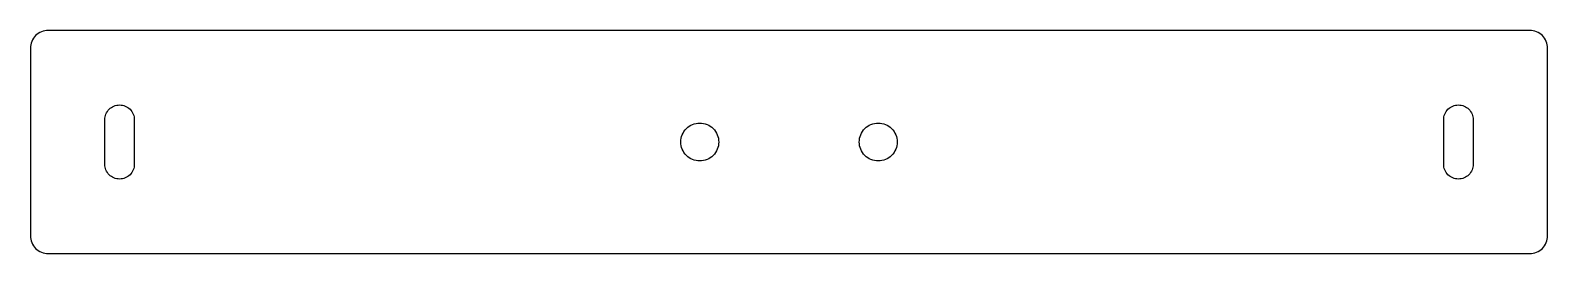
# Model space of a CAD drawing. Header units: metres. Extents: x -170 to 170, y -25 to 25.
import ezdxf

# ---------------------------------------------------------------- set-up
doc = ezdxf.new("R2010")
doc.units = ezdxf.units.M

msp = doc.modelspace()

# ---------------------------------------------------------------- linework, layer by layer
for p, q in [((-168.828, 23.8284), (-169.092, 23.5376)), ((-168.538, 24.092), (-168.828, 23.8284)), ((-168.222, 24.3259), (-168.538, 24.092)), ((-167.886, 24.5277), (-168.222, 24.3259)), ((-167.531, 24.6955), (-167.886, 24.5277)), ((-167.161, 24.8278), (-167.531, 24.6955)), ((-166.78, 24.9231), (-167.161, 24.8278)), ((-166.392, 24.9807), (-166.78, 24.9231)), ((-166, 25), (-166.392, 24.9807)), ((166, 25), (-166, 25)), ((166.392, 24.9807), (166, 25)), ((166.78, 24.9231), (166.392, 24.9807)), ((167.161, 24.8278), (166.78, 24.9231)), ((167.531, 24.6955), (167.161, 24.8278)), ((167.886, 24.5277), (167.531, 24.6955)), ((168.222, 24.3259), (167.886, 24.5277)), ((168.538, 24.092), (168.222, 24.3259)), ((168.828, 23.8284), (168.538, 24.092)), ((169.092, 23.5376), (168.828, 23.8284)), ((-169.981, 21.3921), (-170, 21)), ((-170, 21), (-170, -21)), ((-169.923, 21.7804), (-169.981, 21.3921)), ((-169.828, 22.1611), (-169.923, 21.7804)), ((-169.696, 22.5307), (-169.828, 22.1611)), ((-169.528, 22.8856), (-169.696, 22.5307)), ((-169.326, 23.2223), (-169.528, 22.8856)), ((-169.092, 23.5376), (-169.326, 23.2223)), ((169.326, 23.2223), (169.092, 23.5376)), ((169.528, 22.8856), (169.326, 23.2223)), ((169.696, 22.5307), (169.528, 22.8856)), ((169.828, 22.1611), (169.696, 22.5307)), ((169.923, 21.7804), (169.828, 22.1611)), ((169.981, 21.3921), (169.923, 21.7804)), ((170, 21), (169.981, 21.3921)), ((170, -21), (170, 21)), ((-152.91, 6.5556), (-152.744, 6.83337)), ((-152.744, 6.83337), (-152.551, 7.09349)), ((-152.551, 7.09349), (-152.333, 7.33345)), ((-152.333, 7.33345), (-152.093, 7.55093)), ((-152.093, 7.55093), (-151.833, 7.74384)), ((-151.833, 7.74384), (-151.556, 7.91034)), ((-151.556, 7.91034), (-151.263, 8.0488)), ((-151.263, 8.0488), (-150.958, 8.1579)), ((-150.958, 8.1579), (-150.644, 8.23659)), ((-150.644, 8.23659), (-150.323, 8.2841)), ((-150.323, 8.2841), (-150, 8.29999)), ((-150, 8.29999), (-149.677, 8.2841)), ((-149.677, 8.2841), (-149.356, 8.23659)), ((-149.356, 8.23659), (-149.042, 8.1579)), ((-149.042, 8.1579), (-148.737, 8.0488)), ((-148.737, 8.0488), (-148.444, 7.91034)), ((-148.444, 7.91034), (-148.167, 7.74384)), ((-148.167, 7.74384), (-147.906, 7.55093)), ((-147.906, 7.55093), (-147.667, 7.33345)), ((-147.667, 7.33345), (-147.449, 7.09349)), ((-147.449, 7.09349), (-147.256, 6.83337)), ((-147.256, 6.83337), (-147.09, 6.5556)), ((147.09, 6.5556), (147.256, 6.83337)), ((147.256, 6.83337), (147.449, 7.09349)), ((147.449, 7.09349), (147.667, 7.33345)), ((147.667, 7.33345), (147.906, 7.55093)), ((147.906, 7.55093), (148.167, 7.74384)), ((148.167, 7.74384), (148.444, 7.91034)), ((148.444, 7.91034), (148.737, 8.0488)), ((148.737, 8.0488), (149.042, 8.1579)), ((149.042, 8.1579), (149.356, 8.23659)), ((149.356, 8.23659), (149.677, 8.2841)), ((149.677, 8.2841), (150, 8.29999)), ((150, 8.29999), (150.323, 8.2841)), ((150.323, 8.2841), (150.644, 8.23659)), ((150.644, 8.23659), (150.958, 8.1579)), ((150.958, 8.1579), (151.263, 8.0488)), ((151.263, 8.0488), (151.556, 7.91034)), ((151.556, 7.91034), (151.833, 7.74384)), ((151.833, 7.74384), (152.093, 7.55093)), ((152.093, 7.55093), (152.333, 7.33345)), ((152.333, 7.33345), (152.551, 7.09349)), ((152.551, 7.09349), (152.744, 6.83337)), ((152.744, 6.83337), (152.91, 6.5556)), ((-153.3, 5), (-153.284, 5.32346)), ((-153.3, -5), (-153.3, 5)), ((-153.284, 5.32346), (-153.237, 5.64378)), ((-153.237, 5.64378), (-153.158, 5.95793)), ((-153.158, 5.95793), (-153.049, 6.26285)), ((-153.049, 6.26285), (-152.91, 6.5556)), ((-147.09, 6.5556), (-146.951, 6.26285)), ((-146.951, 6.26285), (-146.842, 5.95793)), ((-146.842, 5.95793), (-146.763, 5.64378)), ((-146.763, 5.64378), (-146.716, 5.32346)), ((-146.716, 5.32346), (-146.7, 5)), ((-146.7, 5), (-146.7, -5)), ((-22.6962, 3.28529), (-22.3612, 3.53374)), ((-22.3612, 3.53374), (-22.0034, 3.74815)), ((-22.0034, 3.74815), (-21.6264, 3.92648)), ((-21.6264, 3.92648), (-21.2337, 4.06699)), ((-21.2337, 4.06699), (-20.8291, 4.16833)), ((-20.8291, 4.16833), (-20.4166, 4.22952)), ((-20.4166, 4.22952), (-20, 4.25)), ((-20, 4.25), (-19.5834, 4.22952)), ((-19.5834, 4.22952), (-19.1709, 4.16833)), ((-19.1709, 4.16833), (-18.7663, 4.06699)), ((-18.7663, 4.06699), (-18.3736, 3.92648)), ((-18.3736, 3.92648), (-17.9966, 3.74815)), ((-17.9966, 3.74815), (-17.6388, 3.53374)), ((-17.6388, 3.53374), (-17.3038, 3.28529)), ((17.3038, 3.28529), (17.6388, 3.53374)), ((17.6388, 3.53374), (17.9966, 3.74815)), ((17.9966, 3.74815), (18.3736, 3.92648)), ((18.3736, 3.92648), (18.7663, 4.06699)), ((18.7663, 4.06699), (19.1709, 4.16833)), ((19.1709, 4.16833), (19.5834, 4.22952)), ((19.5834, 4.22952), (20, 4.25)), ((20, 4.25), (20.4166, 4.22952)), ((20.4166, 4.22952), (20.8291, 4.16833)), ((20.8291, 4.16833), (21.2337, 4.06699)), ((21.2337, 4.06699), (21.6264, 3.92648)), ((21.6264, 3.92648), (22.0034, 3.74815)), ((22.0034, 3.74815), (22.3612, 3.53374)), ((22.3612, 3.53374), (22.6962, 3.28529)), ((146.7, 5), (146.716, 5.32346)), ((146.7, -5), (146.7, 5)), ((146.716, 5.32346), (146.763, 5.64378)), ((146.763, 5.64378), (146.842, 5.95793)), ((146.842, 5.95793), (146.951, 6.26285)), ((146.951, 6.26285), (147.09, 6.5556)), ((152.91, 6.5556), (153.049, 6.26285)), ((153.049, 6.26285), (153.158, 5.95793)), ((153.158, 5.95793), (153.237, 5.64378)), ((153.237, 5.64378), (153.284, 5.32346)), ((153.284, 5.32346), (153.3, 5)), ((153.3, 5), (153.3, -5)), ((-24.25, 0), (-24.2295, 0.416565)), ((-24.2295, -0.416565), (-24.25, 0)), ((-24.2295, 0.416565), (-24.1683, 0.829132)), ((-24.1683, 0.829132), (-24.067, 1.2337)), ((-24.067, 1.2337), (-23.9265, 1.6264)), ((-23.9265, 1.6264), (-23.7482, 2.00343)), ((-23.7482, 2.00343), (-23.5337, 2.36116)), ((-23.5337, 2.36116), (-23.2853, 2.69617)), ((-23.2853, 2.69617), (-23.0052, 3.0052)), ((-23.0052, 3.0052), (-22.6962, 3.28529)), ((-17.3038, 3.28529), (-16.9948, 3.0052)), ((-16.9948, 3.0052), (-16.7147, 2.69617)), ((-16.7147, 2.69617), (-16.4662, 2.36116)), ((-16.4662, 2.36116), (-16.2518, 2.00343)), ((-16.2518, 2.00343), (-16.0735, 1.6264)), ((-16.0735, 1.6264), (-15.933, 1.2337)), ((-15.933, 1.2337), (-15.8316, 0.829132)), ((-15.8316, 0.829132), (-15.7705, 0.416565)), ((-15.7705, 0.416565), (-15.75, 0)), ((-15.75, 0), (-15.7705, -0.416565)), ((15.75, 0), (15.7705, 0.416565)), ((15.7705, -0.416565), (15.75, 0)), ((15.7705, 0.416565), (15.8316, 0.829132)), ((15.8316, 0.829132), (15.933, 1.2337)), ((15.933, 1.2337), (16.0735, 1.6264)), ((16.0735, 1.6264), (16.2518, 2.00343)), ((16.2518, 2.00343), (16.4662, 2.36116)), ((16.4662, 2.36116), (16.7147, 2.69617)), ((16.7147, 2.69617), (16.9948, 3.0052)), ((16.9948, 3.0052), (17.3038, 3.28529)), ((22.6962, 3.28529), (23.0052, 3.0052)), ((23.0052, 3.0052), (23.2853, 2.69617)), ((23.2853, 2.69617), (23.5337, 2.36116)), ((23.5337, 2.36116), (23.7482, 2.00343)), ((23.7482, 2.00343), (23.9265, 1.6264)), ((23.9265, 1.6264), (24.067, 1.2337)), ((24.067, 1.2337), (24.1683, 0.829132)), ((24.1683, 0.829132), (24.2295, 0.416565)), ((24.2295, 0.416565), (24.25, 0)), ((24.25, 0), (24.2295, -0.416565)), ((-24.1683, -0.829132), (-24.2295, -0.416565)), ((-24.067, -1.2337), (-24.1683, -0.829132)), ((-23.9265, -1.6264), (-24.067, -1.2337)), ((-23.7482, -2.00343), (-23.9265, -1.6264)), ((-23.5337, -2.36116), (-23.7482, -2.00343)), ((-23.2853, -2.69617), (-23.5337, -2.36116)), ((-23.0052, -3.0052), (-23.2853, -2.69617)), ((-22.6962, -3.28529), (-23.0052, -3.0052)), ((-22.3612, -3.53374), (-22.6962, -3.28529)), ((-17.3038, -3.28529), (-17.6388, -3.53374)), ((-16.9948, -3.0052), (-17.3038, -3.28529)), ((-16.7147, -2.69617), (-16.9948, -3.0052)), ((-16.4662, -2.36116), (-16.7147, -2.69617)), ((-16.2518, -2.00343), (-16.4662, -2.36116)), ((-16.0735, -1.6264), (-16.2518, -2.00343)), ((-15.933, -1.2337), (-16.0735, -1.6264)), ((-15.8316, -0.829132), (-15.933, -1.2337)), ((-15.7705, -0.416565), (-15.8316, -0.829132)), ((15.8316, -0.829132), (15.7705, -0.416565)), ((15.933, -1.2337), (15.8316, -0.829132)), ((16.0735, -1.6264), (15.933, -1.2337)), ((16.2518, -2.00343), (16.0735, -1.6264)), ((16.4662, -2.36116), (16.2518, -2.00343)), ((16.7147, -2.69617), (16.4662, -2.36116)), ((16.9948, -3.0052), (16.7147, -2.69617)), ((17.3038, -3.28529), (16.9948, -3.0052)), ((17.6388, -3.53374), (17.3038, -3.28529)), ((22.6962, -3.28529), (22.3612, -3.53374)), ((23.0052, -3.0052), (22.6962, -3.28529)), ((23.2853, -2.69617), (23.0052, -3.0052)), ((23.5337, -2.36116), (23.2853, -2.69617)), ((23.7482, -2.00343), (23.5337, -2.36116)), ((23.9265, -1.6264), (23.7482, -2.00343)), ((24.067, -1.2337), (23.9265, -1.6264)), ((24.1683, -0.829132), (24.067, -1.2337)), ((24.2295, -0.416565), (24.1683, -0.829132)), ((-153.284, -5.32346), (-153.3, -5)), ((-153.237, -5.64378), (-153.284, -5.32346)), ((-153.158, -5.95793), (-153.237, -5.64378)), ((-153.049, -6.26285), (-153.158, -5.95793)), ((-152.91, -6.5556), (-153.049, -6.26285)), ((-152.744, -6.83337), (-152.91, -6.5556)), ((-147.09, -6.5556), (-147.256, -6.83337)), ((-146.951, -6.26285), (-147.09, -6.5556)), ((-146.842, -5.95793), (-146.951, -6.26285)), ((-146.763, -5.64378), (-146.842, -5.95793)), ((-146.716, -5.32346), (-146.763, -5.64378)), ((-146.7, -5), (-146.716, -5.32346)), ((-22.0034, -3.74815), (-22.3612, -3.53374)), ((-21.6264, -3.92648), (-22.0034, -3.74815)), ((-21.2337, -4.06699), (-21.6264, -3.92648)), ((-20.8291, -4.16833), (-21.2337, -4.06699)), ((-20.4166, -4.22952), (-20.8291, -4.16833)), ((-20, -4.25), (-20.4166, -4.22952)), ((-19.5834, -4.22952), (-20, -4.25)), ((-19.1709, -4.16833), (-19.5834, -4.22952)), ((-18.7663, -4.06699), (-19.1709, -4.16833)), ((-18.3736, -3.92648), (-18.7663, -4.06699)), ((-17.9966, -3.74815), (-18.3736, -3.92648)), ((-17.6388, -3.53374), (-17.9966, -3.74815)), ((17.9966, -3.74815), (17.6388, -3.53374)), ((18.3736, -3.92648), (17.9966, -3.74815)), ((18.7663, -4.06699), (18.3736, -3.92648)), ((19.1709, -4.16833), (18.7663, -4.06699)), ((19.5834, -4.22952), (19.1709, -4.16833)), ((20, -4.25), (19.5834, -4.22952)), ((20.4166, -4.22952), (20, -4.25)), ((20.8291, -4.16833), (20.4166, -4.22952)), ((21.2337, -4.06699), (20.8291, -4.16833)), ((21.6264, -3.92648), (21.2337, -4.06699)), ((22.0034, -3.74815), (21.6264, -3.92648)), ((22.3612, -3.53374), (22.0034, -3.74815)), ((146.716, -5.32346), (146.7, -5)), ((146.763, -5.64378), (146.716, -5.32346)), ((146.842, -5.95793), (146.763, -5.64378)), ((146.951, -6.26285), (146.842, -5.95793)), ((147.09, -6.5556), (146.951, -6.26285)), ((147.256, -6.83337), (147.09, -6.5556)), ((152.91, -6.5556), (152.744, -6.83337)), ((153.049, -6.26285), (152.91, -6.5556)), ((153.158, -5.95793), (153.049, -6.26285)), ((153.237, -5.64378), (153.158, -5.95793)), ((153.284, -5.32346), (153.237, -5.64378)), ((153.3, -5), (153.284, -5.32346)), ((-152.551, -7.09349), (-152.744, -6.83337)), ((-152.333, -7.33345), (-152.551, -7.09349)), ((-152.093, -7.55093), (-152.333, -7.33345)), ((-151.833, -7.74384), (-152.093, -7.55093)), ((-151.556, -7.91034), (-151.833, -7.74384)), ((-151.263, -8.0488), (-151.556, -7.91034)), ((-150.958, -8.1579), (-151.263, -8.0488)), ((-150.644, -8.23659), (-150.958, -8.1579)), ((-150.323, -8.2841), (-150.644, -8.23659)), ((-150, -8.29999), (-150.323, -8.2841)), ((-149.677, -8.2841), (-150, -8.29999)), ((-149.356, -8.23659), (-149.677, -8.2841)), ((-149.042, -8.1579), (-149.356, -8.23659)), ((-148.737, -8.0488), (-149.042, -8.1579)), ((-148.444, -7.91034), (-148.737, -8.0488)), ((-148.167, -7.74384), (-148.444, -7.91034)), ((-147.906, -7.55093), (-148.167, -7.74384)), ((-147.667, -7.33345), (-147.906, -7.55093)), ((-147.449, -7.09349), (-147.667, -7.33345)), ((-147.256, -6.83337), (-147.449, -7.09349)), ((147.449, -7.09349), (147.256, -6.83337)), ((147.667, -7.33345), (147.449, -7.09349)), ((147.906, -7.55093), (147.667, -7.33345)), ((148.167, -7.74384), (147.906, -7.55093)), ((148.444, -7.91034), (148.167, -7.74384)), ((148.737, -8.0488), (148.444, -7.91034)), ((149.042, -8.1579), (148.737, -8.0488)), ((149.356, -8.23659), (149.042, -8.1579)), ((149.677, -8.2841), (149.356, -8.23659)), ((150, -8.29999), (149.677, -8.2841)), ((150.323, -8.2841), (150, -8.29999)), ((150.644, -8.23659), (150.323, -8.2841)), ((150.958, -8.1579), (150.644, -8.23659)), ((151.263, -8.0488), (150.958, -8.1579)), ((151.556, -7.91034), (151.263, -8.0488)), ((151.833, -7.74384), (151.556, -7.91034)), ((152.093, -7.55093), (151.833, -7.74384)), ((152.333, -7.33345), (152.093, -7.55093)), ((152.551, -7.09349), (152.333, -7.33345)), ((152.744, -6.83337), (152.551, -7.09349)), ((-170, -21), (-169.981, -21.3921)), ((-169.981, -21.3921), (-169.923, -21.7804)), ((-169.923, -21.7804), (-169.828, -22.1611)), ((-169.828, -22.1611), (-169.696, -22.5307)), ((-169.696, -22.5307), (-169.528, -22.8856)), ((-169.528, -22.8856), (-169.326, -23.2223)), ((-169.326, -23.2223), (-169.092, -23.5376)), ((-169.092, -23.5376), (-168.828, -23.8284)), ((168.828, -23.8284), (169.092, -23.5376)), ((169.092, -23.5376), (169.326, -23.2223)), ((169.326, -23.2223), (169.528, -22.8856)), ((169.528, -22.8856), (169.696, -22.5307)), ((169.696, -22.5307), (169.828, -22.1611)), ((169.828, -22.1611), (169.923, -21.7804)), ((169.923, -21.7804), (169.981, -21.3921)), ((169.981, -21.3921), (170, -21)), ((-168.828, -23.8284), (-168.538, -24.092)), ((-168.538, -24.092), (-168.222, -24.3259)), ((-168.222, -24.3259), (-167.886, -24.5277)), ((-167.886, -24.5277), (-167.531, -24.6955)), ((-167.531, -24.6955), (-167.161, -24.8278)), ((-167.161, -24.8278), (-166.78, -24.9231)), ((-166.78, -24.9231), (-166.392, -24.9807)), ((-166.392, -24.9807), (-166, -25)), ((-166, -25), (166, -25)), ((166, -25), (166.392, -24.9807)), ((166.392, -24.9807), (166.78, -24.9231)), ((166.78, -24.9231), (167.161, -24.8278)), ((167.161, -24.8278), (167.531, -24.6955)), ((167.531, -24.6955), (167.886, -24.5277)), ((167.886, -24.5277), (168.222, -24.3259)), ((168.222, -24.3259), (168.538, -24.092)), ((168.538, -24.092), (168.828, -23.8284))]:
    msp.add_line(p, q)

doc.saveas('drawing.dxf')
